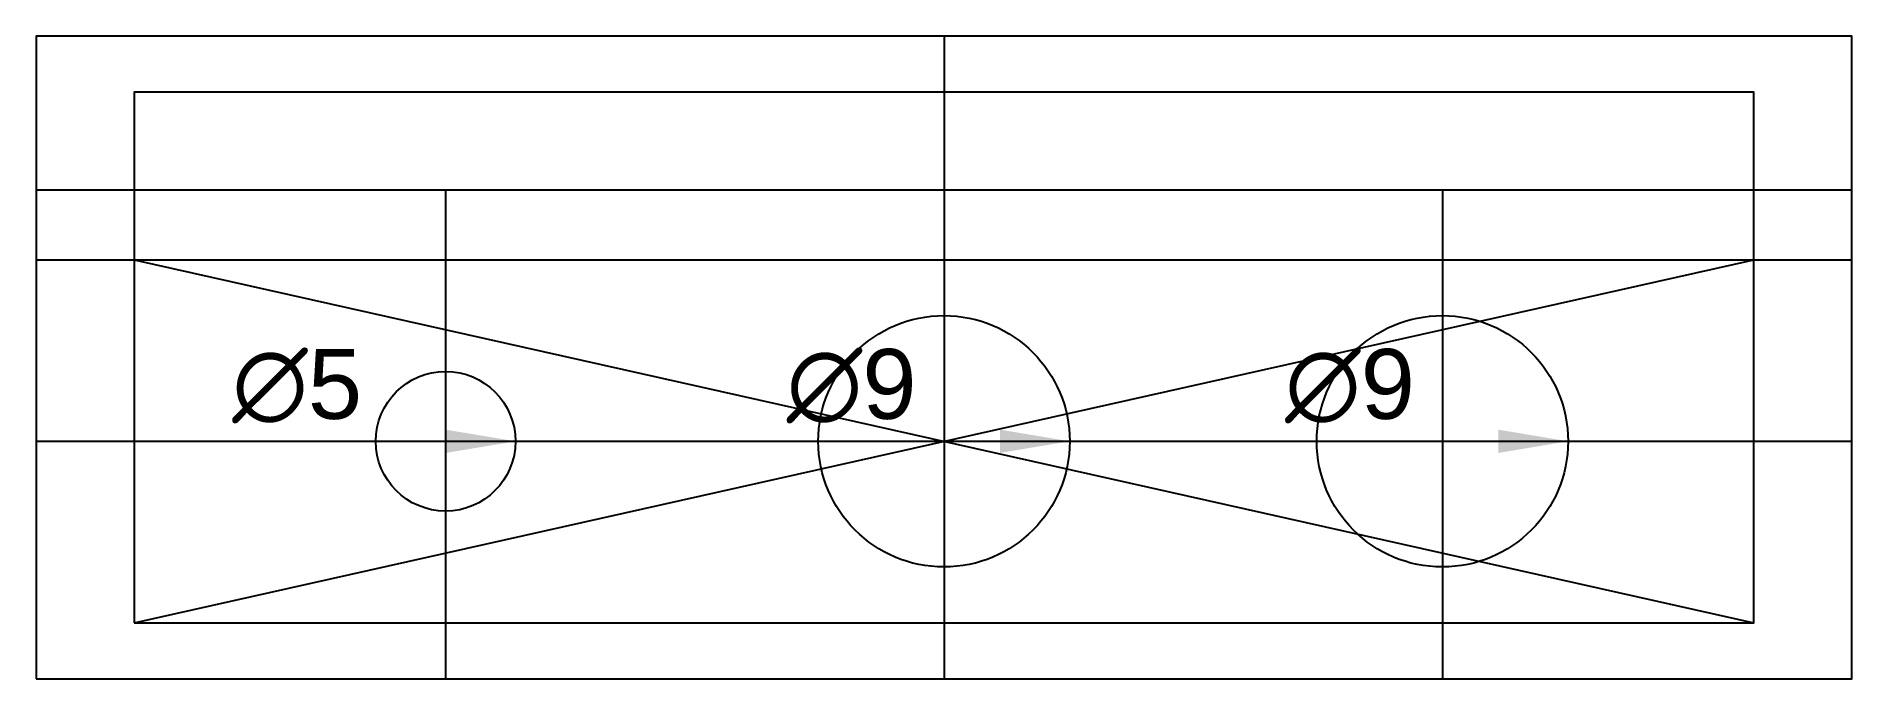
# Model space of a CAD drawing. Header units: millimetres. Extents: x 0 to 65, y 0 to 23.
import ezdxf

# ---------------------------------------------------------------- set-up
doc = ezdxf.new("R2010")
doc.units = ezdxf.units.MM
doc.layers.add('hojo2', color=140, linetype='Continuous')
doc.layers.add('hole', color=7, linetype='Continuous')
doc.styles.get("Standard").update_dxf_attribs({"font": 'arial.ttf'})
doc.dimstyles.new('ISO-25', dxfattribs={"dimtxt": 2.5, "dimasz": 2.5, "dimexe": 1.25, "dimexo": 0.625, "dimtad": 1, "dimtxsty": 'Standard', "dimcen": 2.5, "dimadec": 0, "dimazin": 0, "dimtfac": 1, "dimtmove": 0, "dimatfit": 3, "dimfxl": 1, "dimarcsym": 0})

# ---------------------------------------------------------------- blocks, each defined once
blk = doc.blocks.new('*D2')
at = {"layer": 'Defpoints', "color": 0, "transparency": 16777216}
for p in [(12.155, 8.5), (17.155, 8.5)]:
    blk.add_point(p, dxfattribs=at)
at = {"layer": 'hole', "color": 0, "lineweight": -2, "transparency": 16777216}
blk.add_line((6.527, 8.5), (14.655, 8.5), dxfattribs=at)
at = {"layer": 'hole', "color": 0, "transparency": 16777216}
blk.add_solid([(14.655, 8.917), (14.655, 8.083), (17.155, 8.5)], dxfattribs=at)
at = {"layer": 'hole', "color": 0, "transparency": 16777216, "insert": (9.341, 10.471), "char_height": 2.5, "attachment_point": 5}
blk.add_mtext('∅5', dxfattribs=at)
blk = doc.blocks.new('*D3')
at = {"layer": 'Defpoints', "color": 0, "transparency": 16777216}
for p in [(28, 8.5), (37, 8.5)]:
    blk.add_point(p, dxfattribs=at)
at = {"layer": 'hole', "color": 0, "lineweight": -2, "transparency": 16777216}
blk.add_line((26.386, 8.5), (34.5, 8.5), dxfattribs=at)
at = {"layer": 'hole', "color": 0, "transparency": 16777216}
blk.add_solid([(34.5, 8.917), (34.5, 8.083), (37, 8.5)], dxfattribs=at)
at = {"layer": 'hole', "color": 0, "transparency": 16777216, "insert": (29.193, 10.471), "char_height": 2.5, "attachment_point": 5}
blk.add_mtext('∅9', dxfattribs=at)
blk = doc.blocks.new('*D4')
at = {"layer": 'Defpoints', "color": 0, "transparency": 16777216}
for p in [(45.845, 8.5), (54.845, 8.5)]:
    blk.add_point(p, dxfattribs=at)
at = {"layer": 'hole', "color": 0, "lineweight": -2, "transparency": 16777216}
blk.add_line((44.231, 8.5), (52.345, 8.5), dxfattribs=at)
at = {"layer": 'hole', "color": 0, "transparency": 16777216}
blk.add_solid([(52.345, 8.917), (52.345, 8.083), (54.845, 8.5)], dxfattribs=at)
at = {"layer": 'hole', "color": 0, "transparency": 16777216, "insert": (47.038, 10.471), "char_height": 2.5, "attachment_point": 5}
blk.add_mtext('∅9', dxfattribs=at)

msp = doc.modelspace()

# ---------------------------------------------------------------- linework, layer by layer
for p, q in [((0, 17.5), (65, 17.5)), ((0, 15), (65, 15))]:
    msp.add_line(p, q)
for points in [[(0, 0), (65, 0), (65, 23), (0, 23)], [(3.5, 2), (61.5, 2), (61.5, 21), (3.5, 21)]]:
    msp.add_lwpolyline(points, close=True)
at = {"layer": 'hojo2'}
for p, q in [((32.5, 23), (32.5, 0)), ((3.5, 15), (61.5, 2)), ((3.5, 2), (61.5, 15)), ((0, 8.5), (65, 8.5))]:
    msp.add_line(p, q, dxfattribs=at)
at = {"layer": 'hole'}
for p, q in [((14.655, 17.5), (14.655, 0)), ((50.345, 17.5), (50.345, 0)), ((0, 8.5), (65, 8.5))]:
    msp.add_line(p, q, dxfattribs=at)
for centre, radius in [((32.5, 8.5), 4.5), ((50.345, 8.5), 4.5), ((14.655, 8.5), 2.5)]:
    msp.add_circle(centre, radius, dxfattribs=at)

# ---------------------------------------------------------------- dimensions: what is measured, and where the dimension line sits
for p1, p2, picture, middle in [((12.155, 8.5), (17.155, 8.5), '*D2', (9.341, 8.5)), ((28, 8.5), (37, 8.5), '*D3', (29.193, 8.5)), ((45.845, 8.5), (54.845, 8.5), '*D4', (47.038, 8.5))]:
    dim = msp.add_diameter_dim_2p(p1=p1, p2=p2, dimstyle='ISO-25', dxfattribs=at)
    dim.commit()
    dim.dimension.update_dxf_attribs({"geometry": picture, "text_midpoint": middle, "dimtype": 163})

doc.saveas('drawing.dxf')
